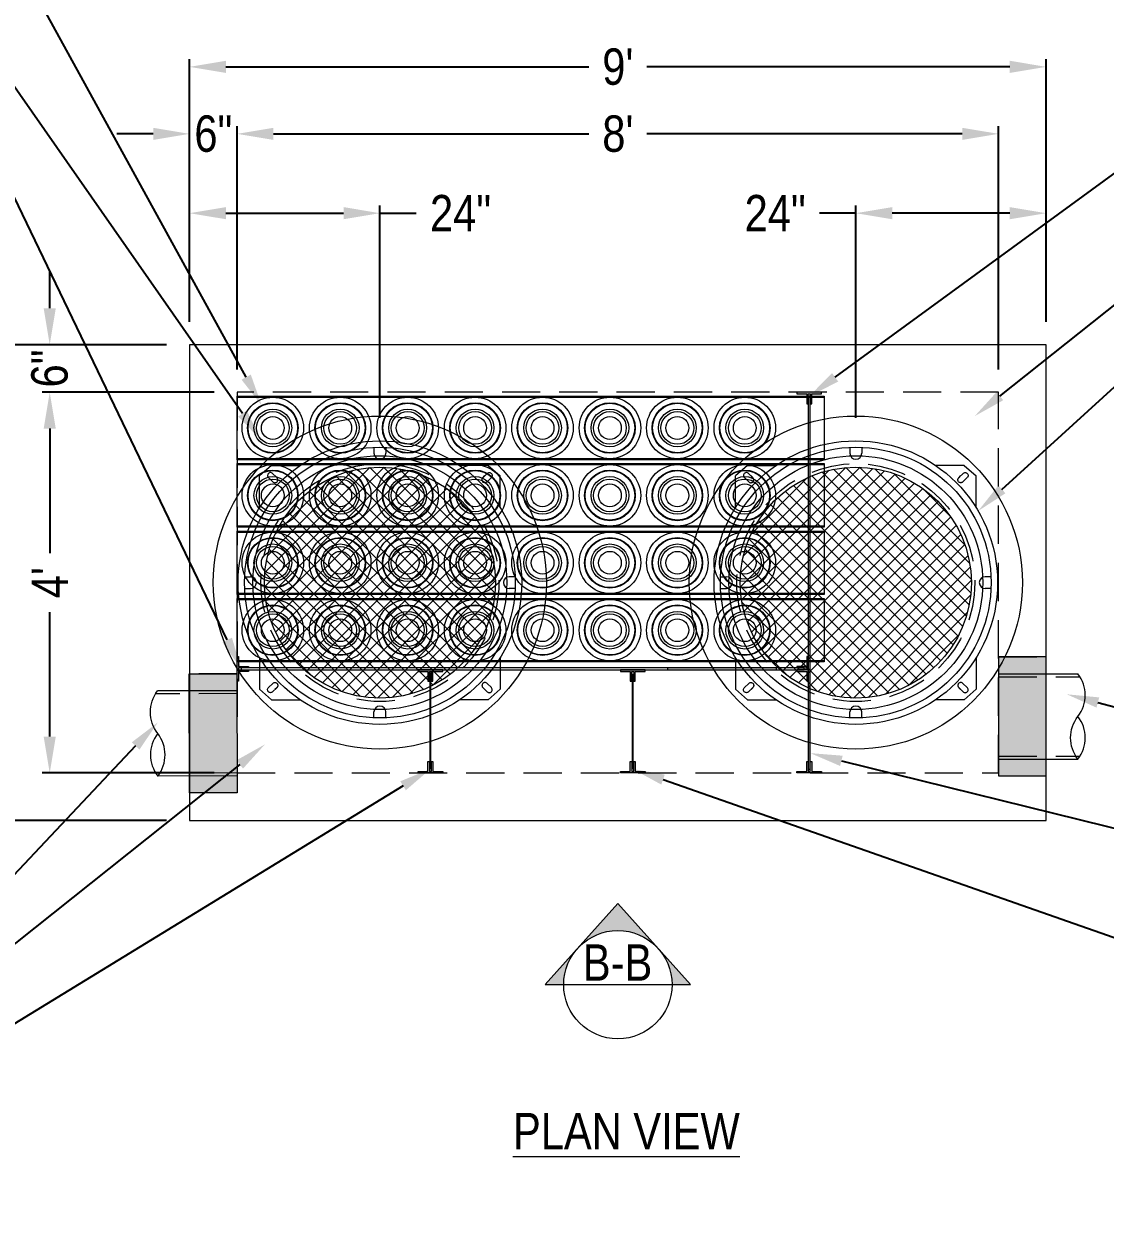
# Model space of a CAD drawing. Extents: x 0 to 216, y -5 to 280.
# Drawn here: x 72.1 to 142.9, y 155.1 to 233.4 of the extents above; entities that cross this region are included whole.
import ezdxf
from ezdxf import colors
from ezdxf.entities.mleader import LeaderData, LeaderLine
from ezdxf.math import Vec2, Vec3

# ---------------------------------------------------------------- set-up
doc = ezdxf.new("R2010")
doc.units = 0
doc.header["$LTSCALE"] = 10
doc.header["$MEASUREMENT"] = 0
doc.header["$PDMODE"] = 35
doc.linetypes.add('HIDDEN', pattern=[0.375, 0.25, -0.125])
doc.layers.get('Defpoints').update_dxf_attribs({"linetype": 'CONTINUOUS'})
for name, color, linetype, lineweight in [('CADdetails-1-ANNO', 41, 'CONTINUOUS', 5), ('CADdetails-2-HATCH', 8, 'CONTINUOUS', 5), ('CADdetails-3-FINE', 11, 'CONTINUOUS', 5), ('CADdetails-3-HIDDEN', 11, 'HIDDEN', 5), ('CADdetails-4-LIGHT', 3, 'CONTINUOUS', 13), ('CADdetails-5-MEDIUM', 4, 'CONTINUOUS', 18)]:
    doc.layers.add(name, color=color, linetype=linetype, lineweight=lineweight)
doc.styles.add('CADdetails-DIMENSIONS', font='ARIALN.TTF', dxfattribs={"height": 2.38})
doc.styles.add('CADdetails-NOTES', font='ARIALN.TTF', dxfattribs={"height": 2.38})
doc.dimstyles.new('CADdetails-DIM', dxfattribs={"dimtxt": 2.38, "dimasz": 2.38, "dimexe": 0.5, "dimexo": 1.5, "dimgap": 1, "dimtad": 0, "dimzin": 0, "dimdsep": 46, "dimtxsty": 'CADdetails-DIMENSIONS', "dimcen": 1, "dimclrd": 256, "dimclre": 256, "dimclrt": 256, "dimadec": 0, "dimazin": 0, "dimtfac": 1, "dimtofl": 0, "dimtmove": 0, "dimatfit": 3, "dimfxl": 1, "dimtolj": 1, "dimtzin": 0, "dimarcsym": 0})

# ---------------------------------------------------------------- blocks, each defined once
blk = doc.blocks.new('*D26')
at = {"layer": 'CADdetails-1-ANNO', "lineweight": -2, "transparency": 16777216}
for p, q in [((82.967, 213.875), (82.967, 231.062)), ((139.032, 213.875), (139.032, 231.062)), ((85.347, 230.562), (109.102, 230.562)), ((136.652, 230.562), (112.897, 230.562))]:
    blk.add_line(p, q, dxfattribs=at)
at = {"layer": 'CADdetails-1-ANNO', "transparency": 16777216}
for points in [[(85.347, 230.959), (85.347, 230.165), (82.967, 230.562)], [(136.652, 230.959), (136.652, 230.165), (139.032, 230.562)]]:
    blk.add_solid(points, dxfattribs=at)
at = {"layer": 'Defpoints', "color": 0, "transparency": 16777216}
for p in [(139.032, 230.562), (82.967, 212.375), (139.032, 212.375)]:
    blk.add_point(p, dxfattribs=at)
at = {"layer": 'CADdetails-1-ANNO', "transparency": 16777216, "insert": (110.999, 230.562), "char_height": 2.38, "attachment_point": 5, "style": 'CADdetails-DIMENSIONS'}
blk.add_mtext("\\A1;9'", dxfattribs=at)
blk = doc.blocks.new('*D27')
at = {"layer": 'CADdetails-1-ANNO', "lineweight": -2, "transparency": 16777216}
for p, q in [((86.082, 210.76), (86.082, 226.676)), ((88.462, 226.176), (109.102, 226.176)), ((133.537, 226.176), (112.897, 226.176)), ((135.917, 210.76), (135.917, 226.676))]:
    blk.add_line(p, q, dxfattribs=at)
at = {"layer": 'CADdetails-1-ANNO', "transparency": 16777216}
for points in [[(88.462, 226.572), (88.462, 225.779), (86.082, 226.176)], [(133.537, 226.572), (133.537, 225.779), (135.917, 226.176)]]:
    blk.add_solid(points, dxfattribs=at)
at = {"layer": 'Defpoints', "color": 0, "transparency": 16777216}
for p in [(135.917, 226.176), (86.082, 209.26), (135.917, 209.26)]:
    blk.add_point(p, dxfattribs=at)
at = {"layer": 'CADdetails-1-ANNO', "transparency": 16777216, "insert": (110.999, 226.176), "char_height": 2.38, "attachment_point": 5, "style": 'CADdetails-DIMENSIONS'}
blk.add_mtext("\\A1;8'", dxfattribs=at)
blk = doc.blocks.new('*D28')
at = {"layer": 'CADdetails-1-ANNO', "lineweight": -2, "transparency": 16777216}
for p, q in [((80.587, 226.176), (78.207, 226.176)), ((82.967, 213.875), (82.967, 226.676)), ((86.082, 210.76), (86.082, 226.676)), ((88.462, 226.176), (90.842, 226.176))]:
    blk.add_line(p, q, dxfattribs=at)
at = {"layer": 'CADdetails-1-ANNO', "transparency": 16777216}
for points in [[(80.587, 226.572), (80.587, 225.779), (82.967, 226.176)], [(88.462, 226.572), (88.462, 225.779), (86.082, 226.176)]]:
    blk.add_solid(points, dxfattribs=at)
at = {"layer": 'Defpoints', "color": 0, "transparency": 16777216}
for p in [(82.967, 226.176), (82.967, 212.375), (86.082, 209.26)]:
    blk.add_point(p, dxfattribs=at)
at = {"layer": 'CADdetails-1-ANNO', "transparency": 16777216, "insert": (84.524, 226.176), "char_height": 2.38, "attachment_point": 5, "style": 'CADdetails-DIMENSIONS'}
blk.add_mtext('\\A1;6"', dxfattribs=at)
blk = doc.blocks.new('*D29')
at = {"layer": 'CADdetails-1-ANNO', "lineweight": -2, "transparency": 16777216}
for p, q in [((81.467, 212.375), (67.035, 212.375)), ((67.535, 209.995), (67.535, 198.699)), ((67.535, 183.607), (67.535, 194.903)), ((81.467, 181.227), (67.035, 181.227))]:
    blk.add_line(p, q, dxfattribs=at)
at = {"layer": 'CADdetails-1-ANNO', "transparency": 16777216}
for points in [[(67.138, 209.995), (67.931, 209.995), (67.535, 212.375)], [(67.138, 183.607), (67.931, 183.607), (67.535, 181.227)]]:
    blk.add_solid(points, dxfattribs=at)
at = {"layer": 'Defpoints', "color": 0, "transparency": 16777216}
for p in [(82.967, 212.375), (67.535, 181.227), (82.967, 181.227)]:
    blk.add_point(p, dxfattribs=at)
at = {"layer": 'CADdetails-1-ANNO', "transparency": 16777216, "insert": (67.535, 196.801), "char_height": 2.38, "attachment_point": 5, "rotation": 90, "style": 'CADdetails-DIMENSIONS'}
blk.add_mtext("\\A1;5'", dxfattribs=at)
blk = doc.blocks.new('*D30')
at = {"layer": 'CADdetails-1-ANNO', "lineweight": -2, "transparency": 16777216}
for p, q in [((73.816, 214.755), (73.816, 217.135)), ((81.467, 212.375), (73.316, 212.375)), ((84.582, 209.26), (73.316, 209.26)), ((73.816, 206.88), (73.816, 204.5))]:
    blk.add_line(p, q, dxfattribs=at)
at = {"layer": 'CADdetails-1-ANNO', "transparency": 16777216}
for points in [[(73.419, 214.755), (74.213, 214.755), (73.816, 212.375)], [(73.419, 206.88), (74.213, 206.88), (73.816, 209.26)]]:
    blk.add_solid(points, dxfattribs=at)
at = {"layer": 'Defpoints', "color": 0, "transparency": 16777216}
for p in [(82.967, 212.375), (73.816, 209.26), (86.082, 209.26)]:
    blk.add_point(p, dxfattribs=at)
at = {"layer": 'CADdetails-1-ANNO', "transparency": 16777216, "insert": (73.816, 210.817), "char_height": 2.38, "attachment_point": 5, "rotation": 90, "style": 'CADdetails-DIMENSIONS'}
blk.add_mtext('\\A1;6"', dxfattribs=at)
blk = doc.blocks.new('*D31')
at = {"layer": 'CADdetails-1-ANNO', "lineweight": -2, "transparency": 16777216}
for p, q in [((84.582, 209.26), (73.316, 209.26)), ((73.816, 206.88), (73.816, 198.738)), ((73.816, 186.722), (73.816, 194.864)), ((84.582, 184.342), (73.316, 184.342))]:
    blk.add_line(p, q, dxfattribs=at)
at = {"layer": 'CADdetails-1-ANNO', "transparency": 16777216}
for points in [[(73.419, 206.88), (74.213, 206.88), (73.816, 209.26)], [(73.419, 186.722), (74.213, 186.722), (73.816, 184.342)]]:
    blk.add_solid(points, dxfattribs=at)
at = {"layer": 'Defpoints', "color": 0, "transparency": 16777216}
for p in [(86.082, 209.26), (73.816, 184.342), (86.082, 184.342)]:
    blk.add_point(p, dxfattribs=at)
at = {"layer": 'CADdetails-1-ANNO', "transparency": 16777216, "insert": (73.816, 196.801), "char_height": 2.38, "attachment_point": 5, "rotation": 90, "style": 'CADdetails-DIMENSIONS'}
blk.add_mtext("\\A1;4'", dxfattribs=at)
blk = doc.blocks.new('*D17')
at = {"layer": 'CADdetails-1-ANNO', "lineweight": -2, "transparency": 16777216}
for p, q in [((82.967, 213.875), (82.967, 221.483)), ((95.426, 207.58), (95.426, 221.483)), ((85.347, 220.983), (93.046, 220.983)), ((95.426, 220.983), (97.806, 220.983))]:
    blk.add_line(p, q, dxfattribs=at)
at = {"layer": 'CADdetails-1-ANNO', "transparency": 16777216}
for points in [[(85.347, 221.38), (85.347, 220.587), (82.967, 220.983)], [(93.046, 221.38), (93.046, 220.587), (95.426, 220.983)]]:
    blk.add_solid(points, dxfattribs=at)
at = {"layer": 'Defpoints', "color": 0, "transparency": 16777216}
for p in [(82.967, 220.983), (82.967, 212.375), (95.426, 206.08)]:
    blk.add_point(p, dxfattribs=at)
at = {"layer": 'CADdetails-1-ANNO', "transparency": 16777216, "insert": (100.704, 220.983), "char_height": 2.38, "attachment_point": 5, "style": 'CADdetails-DIMENSIONS'}
blk.add_mtext('\\A1;24"', dxfattribs=at)
blk = doc.blocks.new('*D23')
at = {"layer": 'CADdetails-1-ANNO', "lineweight": -2, "transparency": 16777216}
for p, q in [((126.573, 207.58), (126.573, 221.483)), ((139.032, 213.875), (139.032, 221.483)), ((126.573, 220.983), (124.193, 220.983)), ((136.652, 220.983), (128.953, 220.983))]:
    blk.add_line(p, q, dxfattribs=at)
at = {"layer": 'CADdetails-1-ANNO', "transparency": 16777216}
for points in [[(128.953, 221.38), (128.953, 220.587), (126.573, 220.983)], [(136.652, 221.38), (136.652, 220.587), (139.032, 220.983)]]:
    blk.add_solid(points, dxfattribs=at)
at = {"layer": 'Defpoints', "color": 0, "transparency": 16777216}
for p in [(139.032, 220.983), (139.032, 212.375), (126.573, 206.08)]:
    blk.add_point(p, dxfattribs=at)
at = {"layer": 'CADdetails-1-ANNO', "transparency": 16777216, "insert": (121.295, 220.983), "char_height": 2.38, "attachment_point": 5, "style": 'CADdetails-DIMENSIONS'}
blk.add_mtext('\\A1;24"', dxfattribs=at)

msp = doc.modelspace()

# ---------------------------------------------------------------- hatches: boundary and pattern name
at = {"layer": 'CADdetails-2-HATCH'}
h = msp.add_hatch(dxfattribs=at)
h.set_pattern_fill('ANSI37', color=256, scale=5.191235)
h.set_pattern_definition([(45, (259.0321, -463.7457), (-0.4588447, 0.4588447), []), (135, (259.0321, -463.7457), (-0.4588447, -0.4588447), [])])
edge = h.paths.add_edge_path()
edge.add_arc((95.426, 196.801), 7.56, 0, 360)
h = msp.add_hatch(dxfattribs=at)
h.set_pattern_fill('ANSI37', color=256, scale=5.191235)
h.set_pattern_definition([(45, (290.1795, -463.7457), (-0.4588447, 0.4588447), []), (135, (290.1795, -463.7457), (-0.4588447, -0.4588447), [])])
edge = h.paths.add_edge_path()
edge.add_arc((126.573, 196.801), 7.56, 0, 360)
h = msp.add_hatch(color=256, dxfattribs=at)
h.dxf.hatch_style = 1
h.paths.add_polyline_path([(135.917, 184.147), (139.032, 184.147), (139.032, 191.934), (135.917, 191.934)])
h = msp.add_hatch(color=256, dxfattribs=at)
h.dxf.hatch_style = 1
h.paths.add_polyline_path([(121.382, 191.22), (114.244, 191.22), (114.244, 191.09), (121.382, 191.09)])
h = msp.add_hatch(color=256, dxfattribs=at)
h.dxf.hatch_style = 1
h.paths.add_polyline_path([(123.588, 191.09), (123.458, 191.09), (123.458, 184.601), (123.588, 184.601)])
h = msp.add_hatch(color=256, dxfattribs=at)
h.dxf.hatch_style = 1
h.paths.add_polyline_path([(86.084, 183.044), (82.97, 183.037), (82.953, 190.824), (86.068, 190.831)])
h = msp.add_hatch(color=256, dxfattribs=at)
h.dxf.hatch_style = 1
h.paths.add_polyline_path([(110.999, 175.808), (108.412, 172.906, -0.433801), (113.587, 172.906)])
h.paths.add_polyline_path([(108.299, 172.779), (106.252, 170.485), (107.455, 170.485, -0.177917)])
h.paths.add_polyline_path([(113.7, 172.779, -0.177917), (114.543, 170.485), (115.747, 170.485)])
at = {"layer": 'CADdetails-3-FINE'}
h = msp.add_hatch(color=256, dxfattribs=at)
h.dxf.hatch_style = 1
h.paths.add_polyline_path([(123.361, 209.162), (123.361, 208.514), (123.458, 208.514), (123.458, 209.162), (123.588, 209.162), (123.588, 208.514), (123.686, 208.514), (123.686, 209.162), (124.334, 209.162), (124.334, 209.26), (122.712, 209.26), (122.712, 209.162)])
h = msp.add_hatch(color=256, dxfattribs=at)
h.dxf.hatch_style = 1
h.paths.add_polyline_path([(86.179, 191.318), (86.828, 191.318), (86.828, 191.22), (86.179, 191.22), (86.179, 191.09), (86.828, 191.09), (86.828, 190.993), (86.179, 190.993), (86.179, 190.344), (86.082, 190.344), (86.082, 191.966), (86.179, 191.966)])
h = msp.add_hatch(color=256, dxfattribs=at)
h.dxf.hatch_style = 1
h.paths.add_polyline_path([(123.361, 191.318), (122.712, 191.318), (122.712, 191.22), (123.361, 191.22), (123.361, 191.09), (122.712, 191.09), (122.712, 190.993), (123.361, 190.993), (123.361, 190.344), (123.458, 190.344), (123.458, 191.966), (123.361, 191.966)])
h = msp.add_hatch(color=256, dxfattribs=at)
h.dxf.hatch_style = 1
h.paths.add_polyline_path([(98.573, 190.993), (98.573, 190.344), (98.67, 190.344), (98.67, 190.993), (98.8, 190.993), (98.8, 190.344), (98.897, 190.344), (98.897, 190.993), (99.546, 190.993), (99.546, 191.09), (97.924, 191.09), (97.924, 190.993)])
h = msp.add_hatch(color=256, dxfattribs=at)
h.dxf.hatch_style = 1
h.paths.add_polyline_path([(111.811, 190.993), (111.811, 190.344), (111.908, 190.344), (111.908, 190.993), (112.038, 190.993), (112.038, 190.344), (112.135, 190.344), (112.135, 190.993), (112.784, 190.993), (112.784, 191.09), (111.162, 191.09), (111.162, 190.993)])
h = msp.add_hatch(color=256, dxfattribs=at)
h.dxf.hatch_style = 1
h.paths.add_polyline_path([(98.573, 184.439), (98.573, 185.088), (98.67, 185.088), (98.67, 184.439), (98.8, 184.439), (98.8, 185.088), (98.897, 185.088), (98.897, 184.439), (99.546, 184.439), (99.546, 184.342), (97.924, 184.342), (97.924, 184.439)])
h = msp.add_hatch(color=256, dxfattribs=at)
h.dxf.hatch_style = 1
h.paths.add_polyline_path([(111.811, 184.439), (111.811, 185.088), (111.908, 185.088), (111.908, 184.439), (112.038, 184.439), (112.038, 185.088), (112.135, 185.088), (112.135, 184.439), (112.784, 184.439), (112.784, 184.342), (111.162, 184.342), (111.162, 184.439)])
h = msp.add_hatch(color=256, dxfattribs=at)
h.dxf.hatch_style = 1
h.paths.add_polyline_path([(123.361, 184.439), (123.361, 185.088), (123.458, 185.088), (123.458, 184.439), (123.588, 184.439), (123.588, 185.088), (123.686, 185.088), (123.686, 184.439), (124.334, 184.439), (124.334, 184.342), (122.712, 184.342), (122.712, 184.439)])

# ---------------------------------------------------------------- linework, layer by layer
at = {"layer": 'CADdetails-1-ANNO'}
for p, q in [((110.999, 175.808), (106.252, 170.485)), ((110.999, 175.808), (115.747, 170.485)), ((106.252, 170.485), (107.455, 170.485)), ((107.455, 170.485), (114.543, 170.485)), ((114.543, 170.485), (115.747, 170.485))]:
    msp.add_line(p, q, dxfattribs=at)
msp.add_circle((110.999, 170.485), 3.544, dxfattribs=at)
at = {"layer": 'CADdetails-2-HATCH'}
for p, q in [((86.082, 208.935), (124.497, 208.935)), ((95.036, 205.65), (95.036, 205.269)), ((95.815, 205.65), (95.815, 205.269)), ((126.184, 205.65), (126.184, 205.269)), ((126.962, 205.65), (126.962, 205.269)), ((124.497, 204.912), (86.082, 204.912)), ((86.082, 204.523), (124.497, 204.523)), ((124.497, 200.5), (86.082, 200.5)), ((86.082, 200.11), (124.497, 200.11)), ((86.577, 197.19), (86.958, 197.19)), ((104.275, 197.19), (103.894, 197.19)), ((117.724, 197.19), (118.105, 197.19)), ((135.422, 197.19), (135.041, 197.19)), ((86.577, 196.411), (86.958, 196.411)), ((104.275, 196.411), (103.894, 196.411)), ((117.724, 196.411), (118.105, 196.411)), ((135.422, 196.411), (135.041, 196.411)), ((124.497, 196.087), (86.082, 196.087)), ((86.082, 195.698), (124.497, 195.698)), ((124.497, 191.674), (86.082, 191.674)), ((95.036, 187.952), (95.036, 188.333)), ((95.815, 187.952), (95.815, 188.333)), ((126.184, 187.952), (126.184, 188.333)), ((126.962, 187.952), (126.962, 188.333))]:
    msp.add_line(p, q, dxfattribs=at)
for points in [[(86.082, 209), (124.497, 209), (124.497, 204.847), (86.082, 204.847)], [(86.082, 204.588), (124.497, 204.588), (124.497, 200.435), (86.082, 200.435)], [(86.082, 200.175), (124.497, 200.175), (124.497, 196.022), (86.082, 196.022)], [(86.082, 195.763), (124.497, 195.763), (124.497, 191.61), (86.082, 191.61)]]:
    msp.add_lwpolyline(points, close=True, dxfattribs=at)
at = {"layer": 'CADdetails-2-HATCH', "flags": 128}
for points in [[(88.677, 203.682), (88.404, 203.949), (88.372, 203.974), (88.336, 203.992), (88.294, 204.003), (88.268, 204.005), (88.228, 204), (88.194, 203.99), (88.163, 203.974), (88.129, 203.946), (88.1, 203.908), (88.082, 203.867), (88.073, 203.81), (88.076, 203.78), (88.092, 203.727), (88.114, 203.691), (88.132, 203.671), (88.415, 203.394), (88.436, 203.376), (88.47, 203.356), (88.505, 203.344), (88.53, 203.34), (88.551, 203.339), (88.575, 203.34), (88.601, 203.345), (88.626, 203.354), (88.649, 203.365), (88.678, 203.386), (88.7, 203.408), (88.718, 203.435), (88.731, 203.46), (88.74, 203.489), (88.744, 203.512), (88.745, 203.533), (88.743, 203.559), (88.74, 203.579), (88.734, 203.597), (88.724, 203.621), (88.708, 203.648), (88.695, 203.663), (88.551, 203.804)], [(102.175, 203.682), (102.448, 203.949), (102.479, 203.974), (102.516, 203.992), (102.557, 204.003), (102.584, 204.005), (102.624, 204), (102.657, 203.99), (102.689, 203.974), (102.723, 203.946), (102.751, 203.908), (102.77, 203.867), (102.778, 203.81), (102.776, 203.78), (102.759, 203.727), (102.737, 203.691), (102.72, 203.671), (102.437, 203.394), (102.415, 203.376), (102.382, 203.356), (102.346, 203.344), (102.322, 203.34), (102.301, 203.339), (102.276, 203.34), (102.25, 203.345), (102.225, 203.354), (102.203, 203.365), (102.173, 203.386), (102.152, 203.408), (102.133, 203.435), (102.12, 203.46), (102.112, 203.489), (102.108, 203.512), (102.106, 203.533), (102.108, 203.559), (102.112, 203.579), (102.117, 203.597), (102.127, 203.621), (102.144, 203.648), (102.156, 203.663), (102.3, 203.804)], [(119.824, 203.682), (119.551, 203.949), (119.52, 203.974), (119.483, 203.992), (119.442, 204.003), (119.415, 204.005), (119.375, 204), (119.342, 203.99), (119.31, 203.974), (119.276, 203.946), (119.248, 203.908), (119.229, 203.867), (119.221, 203.81), (119.223, 203.78), (119.24, 203.727), (119.262, 203.691), (119.279, 203.671), (119.562, 203.394), (119.584, 203.376), (119.617, 203.356), (119.653, 203.344), (119.677, 203.34), (119.698, 203.339), (119.722, 203.34), (119.749, 203.345), (119.774, 203.354), (119.796, 203.365), (119.825, 203.386), (119.847, 203.408), (119.866, 203.435), (119.878, 203.46), (119.887, 203.489), (119.891, 203.512), (119.892, 203.533), (119.891, 203.559), (119.887, 203.579), (119.882, 203.597), (119.871, 203.621), (119.855, 203.648), (119.843, 203.663), (119.699, 203.804)], [(133.322, 203.682), (133.595, 203.949), (133.627, 203.974), (133.663, 203.992), (133.705, 204.003), (133.731, 204.005), (133.771, 204), (133.805, 203.99), (133.836, 203.974), (133.87, 203.946), (133.899, 203.908), (133.917, 203.867), (133.925, 203.81), (133.923, 203.78), (133.907, 203.727), (133.884, 203.691), (133.867, 203.671), (133.584, 203.394), (133.563, 203.376), (133.529, 203.356), (133.493, 203.344), (133.469, 203.34), (133.448, 203.339), (133.424, 203.34), (133.398, 203.345), (133.373, 203.354), (133.35, 203.365), (133.321, 203.386), (133.299, 203.408), (133.281, 203.435), (133.268, 203.46), (133.259, 203.489), (133.255, 203.512), (133.254, 203.533), (133.256, 203.559), (133.259, 203.579), (133.265, 203.597), (133.275, 203.621), (133.291, 203.648), (133.304, 203.663), (133.448, 203.804)], [(88.677, 189.92), (88.404, 189.653), (88.372, 189.628), (88.336, 189.609), (88.294, 189.599), (88.268, 189.597), (88.228, 189.601), (88.194, 189.612), (88.163, 189.628), (88.129, 189.655), (88.1, 189.693), (88.082, 189.735), (88.073, 189.791), (88.076, 189.822), (88.092, 189.875), (88.114, 189.911), (88.132, 189.93), (88.415, 190.207), (88.436, 190.226), (88.47, 190.245), (88.505, 190.258), (88.53, 190.262), (88.551, 190.263), (88.575, 190.261), (88.601, 190.256), (88.626, 190.248), (88.649, 190.236), (88.678, 190.215), (88.7, 190.194), (88.718, 190.167), (88.731, 190.141), (88.74, 190.113), (88.744, 190.09), (88.745, 190.069), (88.743, 190.042), (88.74, 190.023), (88.734, 190.005), (88.724, 189.981), (88.708, 189.954), (88.695, 189.939), (88.551, 189.797)], [(102.175, 189.92), (102.448, 189.653), (102.479, 189.628), (102.516, 189.609), (102.557, 189.599), (102.584, 189.597), (102.624, 189.601), (102.657, 189.612), (102.689, 189.628), (102.723, 189.655), (102.751, 189.693), (102.77, 189.735), (102.778, 189.791), (102.776, 189.822), (102.759, 189.875), (102.737, 189.911), (102.72, 189.93), (102.437, 190.207), (102.415, 190.226), (102.382, 190.245), (102.346, 190.258), (102.322, 190.262), (102.301, 190.263), (102.276, 190.261), (102.25, 190.256), (102.225, 190.248), (102.203, 190.236), (102.173, 190.215), (102.152, 190.194), (102.133, 190.167), (102.12, 190.141), (102.112, 190.113), (102.108, 190.09), (102.106, 190.069), (102.108, 190.042), (102.112, 190.023), (102.117, 190.005), (102.127, 189.981), (102.144, 189.954), (102.156, 189.939), (102.3, 189.797)], [(119.824, 189.92), (119.551, 189.653), (119.52, 189.628), (119.483, 189.609), (119.442, 189.599), (119.415, 189.597), (119.375, 189.601), (119.342, 189.612), (119.31, 189.628), (119.276, 189.655), (119.248, 189.693), (119.229, 189.735), (119.221, 189.791), (119.223, 189.822), (119.24, 189.875), (119.262, 189.911), (119.279, 189.93), (119.562, 190.207), (119.584, 190.226), (119.617, 190.245), (119.653, 190.258), (119.677, 190.262), (119.698, 190.263), (119.722, 190.261), (119.749, 190.256), (119.774, 190.248), (119.796, 190.236), (119.825, 190.215), (119.847, 190.194), (119.866, 190.167), (119.878, 190.141), (119.887, 190.113), (119.891, 190.09), (119.892, 190.069), (119.891, 190.042), (119.887, 190.023), (119.882, 190.005), (119.871, 189.981), (119.855, 189.954), (119.843, 189.939), (119.699, 189.797)], [(133.322, 189.92), (133.595, 189.653), (133.627, 189.628), (133.663, 189.609), (133.705, 189.599), (133.731, 189.597), (133.771, 189.601), (133.805, 189.612), (133.836, 189.628), (133.87, 189.655), (133.899, 189.693), (133.917, 189.735), (133.925, 189.791), (133.923, 189.822), (133.907, 189.875), (133.884, 189.911), (133.867, 189.93), (133.584, 190.207), (133.563, 190.226), (133.529, 190.245), (133.493, 190.258), (133.469, 190.262), (133.448, 190.263), (133.424, 190.261), (133.398, 190.256), (133.373, 190.248), (133.35, 190.236), (133.321, 190.215), (133.299, 190.194), (133.281, 190.167), (133.268, 190.141), (133.259, 190.113), (133.255, 190.09), (133.254, 190.069), (133.256, 190.042), (133.259, 190.023), (133.265, 190.005), (133.275, 189.981), (133.291, 189.954), (133.304, 189.939), (133.448, 189.797)]]:
    msp.add_lwpolyline(points, dxfattribs=at)
at = {"layer": 'CADdetails-2-HATCH'}
for centre, radius in [((88.418, 206.924), 1.655), ((88.418, 206.924), 1.655), ((88.418, 206.924), 1.622), ((88.418, 206.924), 1.233), ((92.83, 206.924), 1.655), ((92.83, 206.924), 1.655), ((92.83, 206.924), 1.622), ((92.83, 206.924), 1.233), ((97.243, 206.924), 1.655), ((97.243, 206.924), 1.655), ((97.243, 206.924), 1.622), ((97.243, 206.924), 1.233), ((101.655, 206.924), 1.655), ((101.655, 206.924), 1.655), ((101.655, 206.924), 1.622), ((101.655, 206.924), 1.233), ((106.068, 206.924), 1.655), ((106.068, 206.924), 1.655), ((106.068, 206.924), 1.622), ((106.068, 206.924), 1.233), ((110.48, 206.924), 1.655), ((110.48, 206.924), 1.655), ((110.48, 206.924), 1.622), ((110.48, 206.924), 1.233), ((114.893, 206.924), 1.655), ((114.893, 206.924), 1.655), ((114.893, 206.924), 1.622), ((114.893, 206.924), 1.233), ((119.305, 206.924), 1.655), ((119.305, 206.924), 1.655), ((119.305, 206.924), 1.622), ((119.305, 206.924), 1.233), ((88.418, 206.924), 1.071), ((88.418, 206.924), 1.071), ((92.83, 206.924), 1.071), ((92.83, 206.924), 1.071), ((97.243, 206.924), 1.071), ((97.243, 206.924), 1.071), ((101.655, 206.924), 1.071), ((101.655, 206.924), 1.071), ((106.068, 206.924), 1.071), ((106.068, 206.924), 1.071), ((110.48, 206.924), 1.071), ((110.48, 206.924), 1.071), ((114.893, 206.924), 1.071), ((114.893, 206.924), 1.071), ((119.305, 206.924), 1.071), ((119.305, 206.924), 1.071), ((95.426, 196.801), 8.858), ((126.573, 196.801), 8.858), ((95.426, 196.801), 7.56), ((126.573, 196.801), 7.56), ((88.418, 202.511), 1.655), ((88.418, 202.511), 1.655), ((88.418, 202.511), 1.622), ((88.418, 202.511), 1.233), ((88.418, 202.511), 1.071), ((88.418, 202.511), 1.071), ((92.83, 202.511), 1.655), ((92.83, 202.511), 1.655), ((92.83, 202.511), 1.622), ((92.83, 202.511), 1.233), ((92.83, 202.511), 1.071), ((92.83, 202.511), 1.071), ((97.243, 202.511), 1.655), ((97.243, 202.511), 1.655), ((97.243, 202.511), 1.622), ((97.243, 202.511), 1.233), ((97.243, 202.511), 1.071), ((97.243, 202.511), 1.071), ((101.655, 202.511), 1.655), ((101.655, 202.511), 1.655), ((101.655, 202.511), 1.622), ((101.655, 202.511), 1.233), ((101.655, 202.511), 1.071), ((101.655, 202.511), 1.071), ((106.068, 202.511), 1.655), ((106.068, 202.511), 1.655), ((106.068, 202.511), 1.622), ((106.068, 202.511), 1.233), ((106.068, 202.511), 1.071), ((106.068, 202.511), 1.071), ((110.48, 202.511), 1.655), ((110.48, 202.511), 1.655), ((110.48, 202.511), 1.622), ((110.48, 202.511), 1.233), ((110.48, 202.511), 1.071), ((110.48, 202.511), 1.071), ((114.893, 202.511), 1.655), ((114.893, 202.511), 1.655), ((114.893, 202.511), 1.622), ((114.893, 202.511), 1.233), ((114.893, 202.511), 1.071), ((114.893, 202.511), 1.071), ((119.305, 202.511), 1.655), ((119.305, 202.511), 1.655), ((119.305, 202.511), 1.622), ((119.305, 202.511), 1.233), ((119.305, 202.511), 1.071), ((119.305, 202.511), 1.071), ((88.418, 198.099), 1.655), ((88.418, 198.099), 1.655), ((88.418, 198.099), 1.622), ((92.83, 198.099), 1.655), ((92.83, 198.099), 1.655), ((92.83, 198.099), 1.622), ((97.243, 198.099), 1.655), ((97.243, 198.099), 1.655), ((97.243, 198.099), 1.622), ((101.655, 198.099), 1.655), ((101.655, 198.099), 1.655), ((101.655, 198.099), 1.622), ((106.068, 198.099), 1.655), ((106.068, 198.099), 1.655), ((106.068, 198.099), 1.622), ((110.48, 198.099), 1.655), ((110.48, 198.099), 1.655), ((110.48, 198.099), 1.622), ((114.893, 198.099), 1.655), ((114.893, 198.099), 1.655), ((114.893, 198.099), 1.622), ((119.305, 198.099), 1.655), ((119.305, 198.099), 1.655), ((119.305, 198.099), 1.622), ((88.418, 198.099), 1.233), ((88.418, 198.099), 1.071), ((88.418, 198.099), 1.071), ((92.83, 198.099), 1.233), ((92.83, 198.099), 1.071), ((92.83, 198.099), 1.071), ((97.243, 198.099), 1.233), ((97.243, 198.099), 1.071), ((97.243, 198.099), 1.071), ((101.655, 198.099), 1.233), ((101.655, 198.099), 1.071), ((101.655, 198.099), 1.071), ((106.068, 198.099), 1.233), ((106.068, 198.099), 1.071), ((106.068, 198.099), 1.071), ((110.48, 198.099), 1.233), ((110.48, 198.099), 1.071), ((110.48, 198.099), 1.071), ((114.893, 198.099), 1.233), ((114.893, 198.099), 1.071), ((114.893, 198.099), 1.071), ((119.305, 198.099), 1.233), ((119.305, 198.099), 1.071), ((119.305, 198.099), 1.071), ((88.418, 193.686), 1.655), ((88.418, 193.686), 1.655), ((88.418, 193.686), 1.622), ((88.418, 193.686), 1.233), ((92.83, 193.686), 1.655), ((92.83, 193.686), 1.655), ((92.83, 193.686), 1.622), ((92.83, 193.686), 1.233), ((97.243, 193.686), 1.655), ((97.243, 193.686), 1.655), ((97.243, 193.686), 1.622), ((97.243, 193.686), 1.233), ((101.655, 193.686), 1.655), ((101.655, 193.686), 1.655), ((101.655, 193.686), 1.622), ((101.655, 193.686), 1.233), ((106.068, 193.686), 1.655), ((106.068, 193.686), 1.655), ((106.068, 193.686), 1.622), ((106.068, 193.686), 1.233), ((110.48, 193.686), 1.655), ((110.48, 193.686), 1.655), ((110.48, 193.686), 1.622), ((110.48, 193.686), 1.233), ((114.893, 193.686), 1.655), ((114.893, 193.686), 1.655), ((114.893, 193.686), 1.622), ((114.893, 193.686), 1.233), ((119.305, 193.686), 1.655), ((119.305, 193.686), 1.655), ((119.305, 193.686), 1.622), ((119.305, 193.686), 1.233), ((88.418, 193.686), 1.071), ((88.418, 193.686), 1.071), ((92.83, 193.686), 1.071), ((92.83, 193.686), 1.071), ((97.243, 193.686), 1.071), ((97.243, 193.686), 1.071), ((101.655, 193.686), 1.071), ((101.655, 193.686), 1.071), ((106.068, 193.686), 1.071), ((106.068, 193.686), 1.071), ((110.48, 193.686), 1.071), ((110.48, 193.686), 1.071), ((114.893, 193.686), 1.071), ((114.893, 193.686), 1.071), ((119.305, 193.686), 1.071), ((119.305, 193.686), 1.071)]:
    msp.add_circle(centre, radius, dxfattribs=at)
for centre, start, end in [((95.426, 205.269), 180, 0), ((126.573, 205.269), 180, 0), ((86.958, 196.801), 270, 90), ((103.894, 196.801), 90, 270), ((118.105, 196.801), 270, 90), ((135.041, 196.801), 90, 270), ((95.426, 188.333), 0, 180), ((126.573, 188.333), 0, 180)]:
    msp.add_arc(centre, 0.389, start, end, dxfattribs=at)
at = {"layer": 'CADdetails-3-FINE'}
for points in [[(123.361, 209.162), (123.361, 208.514), (123.458, 208.514), (123.458, 209.162), (123.588, 209.162), (123.588, 208.514), (123.686, 208.514), (123.686, 209.162), (124.334, 209.162), (124.334, 209.26), (122.712, 209.26), (122.712, 209.162)], [(86.179, 191.318), (86.828, 191.318), (86.828, 191.22), (86.179, 191.22), (86.179, 191.09), (86.828, 191.09), (86.828, 190.993), (86.179, 190.993), (86.179, 190.344), (86.082, 190.344), (86.082, 191.966), (86.179, 191.966)], [(123.361, 191.318), (122.712, 191.318), (122.712, 191.22), (123.361, 191.22), (123.361, 191.09), (122.712, 191.09), (122.712, 190.993), (123.361, 190.993), (123.361, 190.344), (123.458, 190.344), (123.458, 191.966), (123.361, 191.966)], [(98.573, 190.993), (98.573, 190.344), (98.67, 190.344), (98.67, 190.993), (98.8, 190.993), (98.8, 190.344), (98.897, 190.344), (98.897, 190.993), (99.546, 190.993), (99.546, 191.09), (97.924, 191.09), (97.924, 190.993)], [(111.811, 190.993), (111.811, 190.344), (111.908, 190.344), (111.908, 190.993), (112.038, 190.993), (112.038, 190.344), (112.135, 190.344), (112.135, 190.993), (112.784, 190.993), (112.784, 191.09), (111.162, 191.09), (111.162, 190.993)], [(123.588, 191.09), (123.458, 191.09), (123.458, 184.601), (123.588, 184.601)], [(98.573, 184.439), (98.573, 185.088), (98.67, 185.088), (98.67, 184.439), (98.8, 184.439), (98.8, 185.088), (98.897, 185.088), (98.897, 184.439), (99.546, 184.439), (99.546, 184.342), (97.924, 184.342), (97.924, 184.439)], [(111.811, 184.439), (111.811, 185.088), (111.908, 185.088), (111.908, 184.439), (112.038, 184.439), (112.038, 185.088), (112.135, 185.088), (112.135, 184.439), (112.784, 184.439), (112.784, 184.342), (111.162, 184.342), (111.162, 184.439)], [(123.361, 184.439), (123.361, 185.088), (123.458, 185.088), (123.458, 184.439), (123.588, 184.439), (123.588, 185.088), (123.686, 185.088), (123.686, 184.439), (124.334, 184.439), (124.334, 184.342), (122.712, 184.342), (122.712, 184.439)]]:
    msp.add_lwpolyline(points, close=True, dxfattribs=at)
at = {"layer": 'CADdetails-3-FINE', "const_width": 0.13}
for points in [[(98.735, 190.831), (98.735, 184.601)], [(111.973, 190.831), (111.973, 184.601)]]:
    msp.add_lwpolyline(points, dxfattribs=at)
at = {"layer": 'CADdetails-3-FINE'}
for centre, radius in [((88.418, 206.924), 2.012), ((92.83, 206.924), 2.012), ((97.243, 206.924), 2.012), ((101.655, 206.924), 2.012), ((106.068, 206.924), 2.012), ((110.48, 206.924), 2.012), ((114.893, 206.924), 2.012), ((119.305, 206.924), 2.012), ((88.418, 206.924), 0.746), ((92.83, 206.924), 0.746), ((97.243, 206.924), 0.746), ((101.655, 206.924), 0.746), ((106.068, 206.924), 0.746), ((110.48, 206.924), 0.746), ((114.893, 206.924), 0.746), ((119.305, 206.924), 0.746), ((88.418, 202.511), 2.012), ((92.83, 202.511), 2.012), ((97.243, 202.511), 2.012), ((101.655, 202.511), 2.012), ((106.068, 202.511), 2.012), ((110.48, 202.511), 2.012), ((114.893, 202.511), 2.012), ((119.305, 202.511), 2.012), ((88.418, 202.511), 0.746), ((92.83, 202.511), 0.746), ((97.243, 202.511), 0.746), ((101.655, 202.511), 0.746), ((106.068, 202.511), 0.746), ((110.48, 202.511), 0.746), ((114.893, 202.511), 0.746), ((119.305, 202.511), 0.746), ((88.418, 198.099), 2.012), ((92.83, 198.099), 2.012), ((97.243, 198.099), 2.012), ((101.655, 198.099), 2.012), ((106.068, 198.099), 2.012), ((110.48, 198.099), 2.012), ((114.893, 198.099), 2.012), ((119.305, 198.099), 2.012), ((88.418, 198.099), 0.746), ((92.83, 198.099), 0.746), ((97.243, 198.099), 0.746), ((101.655, 198.099), 0.746), ((106.068, 198.099), 0.746), ((110.48, 198.099), 0.746), ((114.893, 198.099), 0.746), ((119.305, 198.099), 0.746), ((88.418, 193.686), 2.012), ((92.83, 193.686), 2.012), ((97.243, 193.686), 2.012), ((101.655, 193.686), 2.012), ((106.068, 193.686), 2.012), ((110.48, 193.686), 2.012), ((114.893, 193.686), 2.012), ((119.305, 193.686), 2.012), ((88.418, 193.686), 0.746), ((92.83, 193.686), 0.746), ((97.243, 193.686), 0.746), ((101.655, 193.686), 0.746), ((106.068, 193.686), 0.746), ((110.48, 193.686), 0.746), ((114.893, 193.686), 0.746), ((119.305, 193.686), 0.746)]:
    msp.add_circle(centre, radius, dxfattribs=at)
at = {"layer": 'CADdetails-3-HIDDEN'}
for p, q in [((135.917, 209.26), (86.082, 209.26)), ((86.082, 209.26), (86.082, 184.342)), ((135.917, 184.342), (135.917, 209.26)), ((135.917, 191.934), (139.032, 191.934)), ((86.068, 190.831), (82.953, 190.824)), ((135.917, 190.636), (141.244, 190.636)), ((86.071, 189.533), (80.744, 189.522)), ((135.917, 185.445), (141.244, 185.445)), ((86.082, 184.342), (80.755, 184.331)), ((86.082, 184.342), (135.917, 184.342)), ((135.917, 184.147), (139.032, 184.147)), ((86.084, 183.044), (82.97, 183.037))]:
    msp.add_line(p, q, dxfattribs=at)
for points in [[(121.382, 191.22), (114.244, 191.22), (114.244, 191.09), (121.382, 191.09)], [(123.588, 191.09), (123.458, 191.09), (123.458, 184.601), (123.588, 184.601)]]:
    msp.add_lwpolyline(points, close=True, dxfattribs=at)
for centre in [(95.426, 196.801), (126.573, 196.801)]:
    msp.add_circle(centre, 7.787, dxfattribs=at)
at = {"layer": 'CADdetails-4-LIGHT'}
for p, q in [((135.917, 190.831), (141.109, 190.831)), ((86.07, 189.728), (80.879, 189.717)), ((135.917, 185.25), (141.109, 185.25)), ((86.082, 184.147), (80.891, 184.136))]:
    msp.add_line(p, q, dxfattribs=at)
for points in [[(123.588, 184.601), (123.588, 209), (123.458, 209), (123.458, 184.601)], [(135.917, 184.147), (139.032, 184.147), (139.032, 191.934), (135.917, 191.934)], [(86.341, 191.09), (123.199, 191.09), (123.199, 191.22), (86.341, 191.22)], [(121.382, 191.22), (114.244, 191.22), (114.244, 191.09), (121.382, 191.09)], [(86.084, 183.044), (82.97, 183.037), (82.953, 190.824), (86.068, 190.831)]]:
    msp.add_lwpolyline(points, close=True, dxfattribs=at)
for points in [[(141.109, 185.25, -0.342857), (141.109, 188.041, 0.342857), (141.109, 190.831)], [(80.891, 184.136, 0.342857), (80.885, 186.926, -0.342857), (80.879, 189.717)]]:
    msp.add_lwpolyline(points, format="xyb", dxfattribs=at)
for centre in [(95.426, 196.801), (126.573, 196.801)]:
    msp.add_circle(centre, 8.306, dxfattribs=at)
for centre, start, end in [((139.313, 186.645), 322.15071, 37.84929), ((82.683, 185.535), 142.2722, 217.97078)]:
    msp.add_arc(centre, 2.274, start, end, dxfattribs=at)
at = {"layer": 'CADdetails-5-MEDIUM'}
for p, q in [((88.338, 204.47), (87.555, 203.78)), ((102.514, 204.47), (103.297, 203.78)), ((119.485, 204.47), (118.702, 203.78)), ((133.661, 204.47), (134.444, 203.78)), ((88.338, 189.132), (87.555, 189.822)), ((102.514, 189.132), (103.297, 189.822)), ((119.485, 189.132), (118.702, 189.822)), ((133.661, 189.132), (134.444, 189.822))]:
    msp.add_line(p, q, dxfattribs=at)
msp.add_lwpolyline([(82.967, 181.227), (139.032, 181.227), (139.032, 212.375), (82.967, 212.375)], close=True, dxfattribs=at)
at = {"layer": 'CADdetails-5-MEDIUM', "flags": 128}
for points in [[(88.338, 204.47), (90.202, 204.47)], [(102.514, 204.47), (100.65, 204.47)], [(119.485, 204.47), (121.349, 204.47)], [(133.661, 204.47), (131.797, 204.47)], [(87.555, 201.716), (87.555, 203.78)], [(103.297, 201.716), (103.297, 203.78)], [(118.702, 201.716), (118.702, 203.78)], [(134.444, 201.716), (134.444, 203.78)], [(87.555, 191.886), (87.555, 189.822)], [(103.297, 191.886), (103.297, 189.822)], [(118.702, 191.886), (118.702, 189.822)], [(134.444, 191.886), (134.444, 189.822)], [(88.338, 189.132), (90.202, 189.132)], [(102.514, 189.132), (100.65, 189.132)], [(119.485, 189.132), (121.349, 189.132)], [(133.661, 189.132), (131.797, 189.132)]]:
    msp.add_lwpolyline(points, dxfattribs=at)
at = {"layer": 'CADdetails-5-MEDIUM'}
for centre, radius in [((95.426, 196.801), 10.902), ((126.573, 196.801), 10.902), ((95.426, 196.801), 9.279), ((126.573, 196.801), 9.279)]:
    msp.add_circle(centre, radius, dxfattribs=at)

# ---------------------------------------------------------------- texts
at = {"layer": 'CADdetails-1-ANNO', "char_height": 2.38, "style": 'CADdetails-NOTES'}
for s, width, gutter_width, insert, attachment_point in [('B-B', 1.3852, 11.9, (108.709, 173.122), 1), ('{\\LPLAN VIEW}', 65.0706, 17.002, (111.558, 162.09), 2)]:
    msp.add_mtext_dynamic_manual_height_columns(s, width=width, gutter_width=gutter_width, heights=[0], dxfattribs=dict(at, insert=insert, attachment_point=attachment_point))

# ---------------------------------------------------------------- dimensions: what is measured, and where the dimension line sits
at = {"layer": 'CADdetails-1-ANNO'}
for base, p1, p2, text, picture, middle in [((139.032, 230.562), (82.967, 212.375), (139.032, 212.375), "9'", '*D26', (110.999, 230.562)), ((82.967, 226.176), (86.082, 209.26), (82.967, 212.375), '6"', '*D28', (84.524, 226.176)), ((135.917, 226.176), (86.082, 209.26), (135.917, 209.26), "8'", '*D27', (110.999, 226.176)), ((139.032, 220.983), (126.573, 206.08), (139.032, 212.375), '24"', '*D23', (121.295, 220.983))]:
    dim = msp.add_linear_dim(base=base, p1=p1, p2=p2, text=text, dimstyle='CADdetails-DIM', dxfattribs=at)
    dim.commit()
    dim.dimension.update_dxf_attribs({"geometry": picture, "text_midpoint": middle, "dimtype": 160})
for base, p1, p2, angle, text, picture, middle in [((82.967, 220.983), (95.426, 206.08), (82.967, 212.375), 180, '24"', '*D17', (100.704, 220.983)), ((73.816, 209.26), (82.967, 212.375), (86.082, 209.26), 90, '6"', '*D30', (73.816, 210.817)), ((67.535, 181.227), (82.967, 212.375), (82.967, 181.227), 90, "5'", '*D29', (67.535, 196.801)), ((73.816, 184.342), (86.082, 209.26), (86.082, 184.342), 90, "4'", '*D31', (73.816, 196.801))]:
    dim = msp.add_linear_dim(base=base, p1=p1, p2=p2, angle=angle, text=text, dimstyle='CADdetails-DIM', dxfattribs=at)
    dim.commit()
    dim.dimension.update_dxf_attribs({"geometry": picture, "text_midpoint": middle, "dimtype": 160})

# ---------------------------------------------------------------- leaders
ml = msp.add_multileader_mtext('Standard', dxfattribs=at)
ml.set_content('KRAKEN MEMBRANE \\PFILTER CARTRIDGES', color=256, style='CADdetails-NOTES')
ml.set_leader_properties()
ml.build(insert=Vec2(0, 0))
ml.multileader.update_dxf_attribs({"dogleg_length": 2, "arrow_head_size": 2.101})
ctx = ml.context
ctx.base_point, ctx.char_height, ctx.arrow_head_size, ctx.landing_gap_size, ctx.plane_origin = Vec3(38.322, 239.927), 2.38, 2.101, 1.324, Vec3(88.991, 208.815)
ctx.text_align_type = 2
notes = []
notes.append((ctx, [(0, (1, 1, 0), (70.386, 239.927), (-1, 0), 1.765, [(0, [(87.685, 208.408)], 0, [])])]))
ctx.mtext.insert, ctx.mtext.width, ctx.mtext.alignment, ctx.mtext.flow_direction = Vec3(67.297, 241.137), 37.82586, 3, 5
ml = msp.add_multileader_mtext('Standard', dxfattribs=at)
ml.set_content('FILTRATION CHAMBER', color=256, style='CADdetails-NOTES')
ml.set_leader_properties()
ml.build(insert=Vec2(0, 0))
ml.multileader.update_dxf_attribs({"dogleg_length": 2, "arrow_head_size": 2.101})
ctx = ml.context
ctx.base_point, ctx.char_height, ctx.arrow_head_size, ctx.landing_gap_size, ctx.plane_origin = Vec3(35.947, 230.844), 2.38, 2.101, 1.324, Vec3(69.515, 198.695)
ctx.text_align_type = 2
notes.append((ctx, [(1, (1, 1, 0), (70.386, 230.844), (-1, 0), 1.765, [(0, [(87.639, 206.145)], 0, [])])]))
ctx.mtext.insert, ctx.mtext.width, ctx.mtext.alignment, ctx.mtext.flow_direction = Vec3(67.297, 232.054), 34.61377, 3, 5
ml = msp.add_multileader_mtext('Standard', dxfattribs=at)
ml.set_content('\\A1;1/4{\\H1x;" THICK FIBERGLASS\\A0;\\PPARTITION WALL 1}', color=256, style='CADdetails-NOTES')
ml.set_leader_properties()
ml.build(insert=Vec2(0, 0))
ml.multileader.update_dxf_attribs({"dogleg_length": 2, "arrow_head_size": 2.101})
ctx = ml.context
ctx.base_point, ctx.char_height, ctx.arrow_head_size, ctx.landing_gap_size, ctx.plane_origin = Vec3(34.833, 224.316), 2.38, 2.101, 1.324, Vec3(65.446, 226.214)
ctx.text_align_type = 2
notes.append((ctx, [(0, (1, 1, 0), (70.386, 224.316), (-1, 0), 1.765, [(0, [(86.341, 191.155)], 0, [])])]))
ctx.mtext.insert, ctx.mtext.alignment, ctx.mtext.flow_direction = Vec3(67.297, 225.526), 3, 5
ml = msp.add_multileader_mtext('Standard', dxfattribs=at)
ml.set_content('\\A1;1/4" THICK FIBERGLASS{\\A0;\\PPARTITION WALL 2}', color=256, style='CADdetails-NOTES')
ml.set_leader_properties()
ml.build(insert=Vec2(0, 0))
ml.multileader.update_dxf_attribs({"dogleg_length": 2, "arrow_head_size": 2.101})
ctx = ml.context
ctx.base_point, ctx.char_height, ctx.arrow_head_size, ctx.landing_gap_size, ctx.plane_origin = Vec3(146.205, 224.287), 2.38, 2.101, 1.324, Vec3(183.504, 216.784)
notes.append((ctx, [(0, (1, 1, 0), (144.44, 224.287), (1, 0), 1.765, [(0, [(123.523, 209)], 0, [])])]))
ctx.mtext.insert, ctx.mtext.flow_direction = Vec3(147.529, 225.497), 5
ml = msp.add_multileader_mtext('Standard', dxfattribs=at)
ml.set_content('DISCHARGE CHAMBER', color=256, style='CADdetails-NOTES')
ml.set_leader_properties()
ml.build(insert=Vec2(0, 0))
ml.multileader.update_dxf_attribs({"dogleg_length": 2, "arrow_head_size": 2.101})
ctx = ml.context
ctx.base_point, ctx.char_height, ctx.arrow_head_size, ctx.landing_gap_size, ctx.plane_origin = Vec3(147.027, 216.37), 2.38, 2.101, 1.324, Vec3(85.632, 194.256)
notes.append((ctx, [(0, (1, 1, 0), (145.262, 216.37), (1, 0), 1.765, [(0, [(134.36, 207.702)], 0, [])])]))
ctx.mtext.insert, ctx.mtext.flow_direction = Vec3(148.351, 217.58), 5
ml = msp.add_multileader_mtext('Standard', dxfattribs=at)
ml.set_content("GRAY IRON FRAME\\P& COVERS LETTERED 'BIO CLEAN'", color=256, style='CADdetails-NOTES')
ml.set_leader_properties()
ml.build(insert=Vec2(0, 0))
ml.multileader.update_dxf_attribs({"dogleg_length": 1.765, "arrow_head_size": 2.101})
ctx = ml.context
ctx.base_point, ctx.char_height, ctx.arrow_head_size, ctx.landing_gap_size, ctx.plane_origin = Vec3(147.027, 211.234), 2.38, 2.101, 1.324, Vec3(90.494, 229.41)
notes.append((ctx, [(0, (1, 1, 0), (145.262, 211.234), (1, 0), 1.765, [(0, [(134.581, 201.49)], 0, [])])]))
ctx.mtext.insert, ctx.mtext.width, ctx.mtext.flow_direction = Vec3(148.351, 212.451), 52.26734, 5
ml = msp.add_multileader_mtext('Standard', dxfattribs=at)
ml.set_content('OUTFLOW\\PPIPE 1 (10 PVC)', color=256, style='CADdetails-NOTES')
ml.set_leader_properties()
ml.build(insert=Vec2(0, 0))
ml.multileader.update_dxf_attribs({"dogleg_length": 2, "arrow_head_size": 2.101})
ctx = ml.context
ctx.base_point, ctx.char_height, ctx.arrow_head_size, ctx.landing_gap_size, ctx.plane_origin = Vec3(147.027, 188.201), 2.38, 2.101, 1.324, Vec3(139.77, 193.906)
notes.append((ctx, [(0, (1, 1, 0), (145.262, 188.201), (1, 0), 1.765, [(0, [(140.382, 189.491)], 0, [])])]))
ctx.mtext.insert, ctx.mtext.flow_direction = Vec3(148.351, 189.741), 5
ml = msp.add_multileader_mtext('Standard', dxfattribs=at)
ml.set_content('INFLOW PIPE 1 (10 PVC)', color=256, style='CADdetails-NOTES')
ml.set_leader_properties()
ml.build(insert=Vec2(0, 0))
ml.multileader.update_dxf_attribs({"dogleg_length": 2, "arrow_head_size": 2.101})
ctx = ml.context
ctx.base_point, ctx.char_height, ctx.arrow_head_size, ctx.landing_gap_size, ctx.plane_origin = Vec3(34.582, 176.528), 2.38, 2.101, 1.324, Vec3(82.229, 193.906)
ctx.text_align_type = 2
notes.append((ctx, [(0, (1, 1, 0), (70.386, 176.528), (-1, 0), 1.765, [(0, [(80.883, 187.64)], 0, [])])]))
ctx.mtext.insert, ctx.mtext.width, ctx.mtext.alignment, ctx.mtext.flow_direction = Vec3(67.297, 178.068), 48.39458, 3, 5
ml = msp.add_multileader_mtext('Standard', dxfattribs=at)
ml.set_content('PRETREATMENT CHAMBER', color=256, style='CADdetails-NOTES')
ml.set_leader_properties()
ml.build(insert=Vec2(0, 0))
ml.multileader.update_dxf_attribs({"dogleg_length": 2, "arrow_head_size": 2.101})
ctx = ml.context
ctx.base_point, ctx.char_height, ctx.arrow_head_size, ctx.landing_gap_size, ctx.plane_origin = Vec3(29.57, 172.263), 2.38, 2.101, 1.324, Vec3(54.674, 197.803)
ctx.text_align_type = 2
notes.append((ctx, [(0, (1, 1, 0), (70.386, 172.263), (-1, 0), 1.765, [(0, [(87.898, 186.21)], 0, [])])]))
ctx.mtext.insert, ctx.mtext.width, ctx.mtext.alignment, ctx.mtext.flow_direction = Vec3(67.297, 173.474), 48.07726, 3, 5
ml = msp.add_multileader_mtext('Standard', dxfattribs=at)
ml.set_content('INTERNAL BYPASS WEIR', color=256, style='CADdetails-NOTES')
ml.set_leader_properties()
ml.build(insert=Vec2(0, 0))
ml.multileader.update_dxf_attribs({"dogleg_length": 2, "arrow_head_size": 2.101})
ctx = ml.context
ctx.base_point, ctx.char_height, ctx.arrow_head_size, ctx.landing_gap_size, ctx.plane_origin = Vec3(147.027, 180.283), 2.38, 2.101, 1.324, Vec3(86.151, 179.934)
notes.append((ctx, [(0, (1, 1, 0), (145.262, 180.283), (1, 0), 1.765, [(0, [(123.588, 185.64)], 0, [])])]))
ctx.mtext.insert, ctx.mtext.width, ctx.mtext.flow_direction = Vec3(148.351, 181.493), 34.64265, 5
ml = msp.add_multileader_mtext('Standard', dxfattribs=at)
ml.set_content('\\A1;1/4" THICK FIBERGLASS {\\A0;SEDIMENT BAFFLE}', color=256, style='CADdetails-NOTES')
ml.set_leader_properties()
ml.build(insert=Vec2(0, 0))
ml.multileader.update_dxf_attribs({"dogleg_length": 2, "arrow_head_size": 2.101})
ctx = ml.context
ctx.base_point, ctx.char_height, ctx.arrow_head_size, ctx.landing_gap_size, ctx.plane_origin = Vec3(8.934, 167.25), 2.38, 2.101, 1.324, Vec3(237.526, 210.064)
ctx.text_align_type = 2
notes.append((ctx, [(1, (1, 1, 0), (70.386, 167.25), (-1, 0), 1.765, [(0, [(98.735, 184.601)], 0, [])])]))
ctx.mtext.insert, ctx.mtext.width, ctx.mtext.alignment, ctx.mtext.flow_direction = Vec3(67.297, 168.46), 59.9432, 3, 5
ml = msp.add_multileader_mtext('Standard', dxfattribs=at)
ml.set_content('\\A1;1/4{\\H1x;" THICK FIBERGLASS\\A0;\\PFLOATABLES/OIL BAFFLE}', color=256, style='CADdetails-NOTES')
ml.set_leader_properties()
ml.build(insert=Vec2(0, 0))
ml.multileader.update_dxf_attribs({"dogleg_length": 2, "arrow_head_size": 2.101})
ctx = ml.context
ctx.base_point, ctx.char_height, ctx.arrow_head_size, ctx.landing_gap_size, ctx.plane_origin = Vec3(147.027, 172.951), 2.38, 2.101, 1.324, Vec3(-26.818, 210.064)
notes.append((ctx, [(1, (1, 1, 0), (145.262, 172.951), (1, 0), 1.765, [(0, [(111.973, 184.601)], 0, [])])]))
ctx.mtext.insert, ctx.mtext.flow_direction = Vec3(148.351, 174.161), 5
for ctx, leaders in notes:
    for number, flags, end, landing, length, lines in leaders:
        leader = LeaderData()
        leader.index, (leader.has_last_leader_line, leader.has_dogleg_vector, leader.attachment_direction) = number, flags
        leader.last_leader_point, leader.dogleg_vector, leader.dogleg_length = Vec3(end), Vec3(landing), length
        for number, points, colour, breaks in lines:
            line = LeaderLine()
            line.index, line.vertices, line.color, line.breaks = number, Vec3.list(points), colors.encode_raw_color(colour), breaks
            leader.lines.append(line)
        ctx.leaders.append(leader)

doc.saveas('drawing.dxf')
